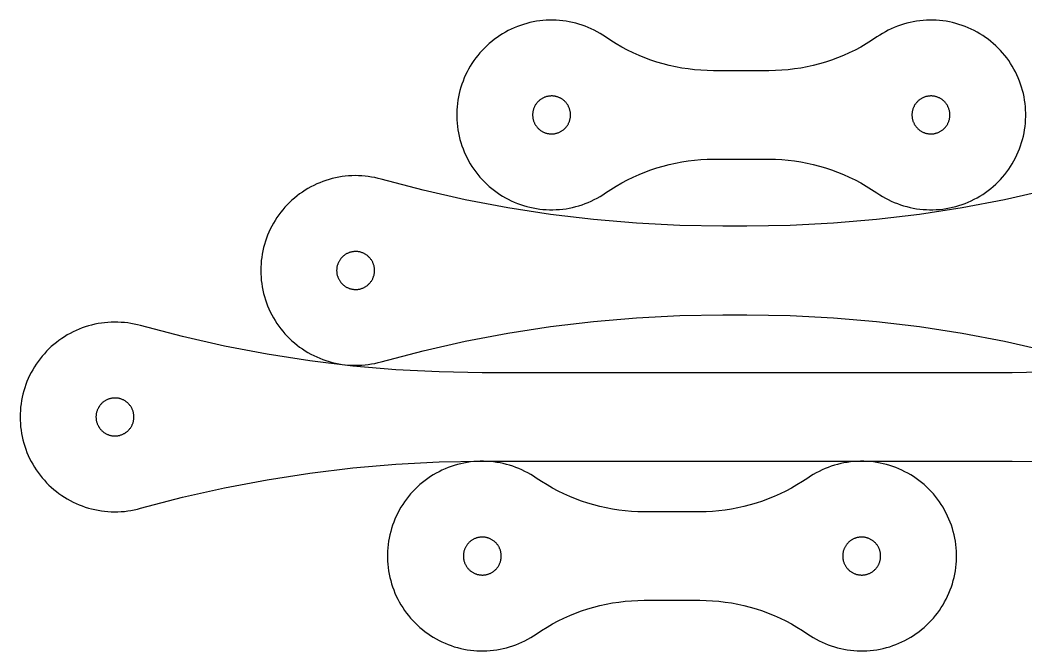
# Model space of a CAD drawing. Header units: millimetres. Extents: x -27 to 97, y -263 to -212.
# Drawn here: x -27.4 to 52.1, y -262 to -212.1 of the extents above; entities that cross this region are included whole.
import ezdxf

# ---------------------------------------------------------------- set-up
doc = ezdxf.new("R2010")
doc.units = ezdxf.units.MM
doc.header["$MEASUREMENT"] = 0
doc.layers.add('Default', color=178, linetype='Continuous', true_color=0x000000)

msp = doc.modelspace()

# ---------------------------------------------------------------- linework, layer by layer
at = {"layer": 'Default'}
for points in [[(18.869, -213.409), (18.652, -213.264), (18.43, -213.127), (18.203, -212.998), (17.972, -212.876), (17.736, -212.763), (17.497, -212.658), (17.255, -212.561), (17.009, -212.473), (16.76, -212.394), (16.509, -212.323), (16.255, -212.261), (15.999, -212.208), (15.742, -212.163), (15.483, -212.128), (15.224, -212.102), (14.963, -212.085), (14.702, -212.077), (14.441, -212.078), (14.18, -212.088), (13.919, -212.107), (13.66, -212.135), (13.401, -212.172), (13.144, -212.219), (12.889, -212.274), (12.636, -212.338), (12.385, -212.411), (12.137, -212.492), (11.892, -212.582), (11.65, -212.681), (11.412, -212.787), (11.177, -212.903), (10.947, -213.026), (10.721, -213.157), (10.5, -213.296), (10.284, -213.442), (10.073, -213.596), (9.868, -213.758), (9.668, -213.926), (9.474, -214.101), (9.287, -214.283), (9.106, -214.471), (8.931, -214.665), (8.764, -214.866), (8.603, -215.072), (8.45, -215.283), (8.305, -215.5), (8.166, -215.722), (8.036, -215.948), (7.914, -216.179), (7.8, -216.414), (7.694, -216.652), (7.596, -216.894), (7.507, -217.14), (7.426, -217.388), (7.355, -217.639), (7.292, -217.893), (7.237, -218.148), (7.192, -218.406), (7.156, -218.664), (7.129, -218.924), (7.111, -219.184), (7.101, -219.445), (7.101, -219.706), (7.111, -219.967), (7.129, -220.228), (7.156, -220.488), (7.192, -220.746), (7.237, -221.004), (7.292, -221.259), (7.355, -221.512), (7.426, -221.763), (7.507, -222.012), (7.596, -222.257), (7.694, -222.5), (7.8, -222.738), (7.914, -222.973), (8.036, -223.204), (8.166, -223.43), (8.305, -223.652), (8.45, -223.868), (8.603, -224.08), (8.764, -224.286), (8.931, -224.486), (9.106, -224.681), (9.287, -224.869), (9.474, -225.051), (9.668, -225.226), (9.868, -225.394), (10.073, -225.555), (10.284, -225.709), (10.5, -225.856), (10.721, -225.995), (10.947, -226.126), (11.177, -226.249), (11.412, -226.364), (11.65, -226.471), (11.892, -226.57), (12.137, -226.66), (12.385, -226.741), (12.636, -226.814), (12.889, -226.878), (13.144, -226.933), (13.401, -226.979), (13.66, -227.017), (13.919, -227.045), (14.18, -227.064), (14.441, -227.074), (14.702, -227.075), (14.963, -227.067), (15.224, -227.05), (15.483, -227.024), (15.742, -226.989), (15.999, -226.944), (16.255, -226.891), (16.509, -226.829), (16.76, -226.758), (17.009, -226.679), (17.255, -226.591), (17.497, -226.494), (17.736, -226.389), (17.972, -226.276), (18.203, -226.154), (18.43, -226.025), (18.652, -225.887), (18.869, -225.743)], [(40.332, -225.743), (40.549, -225.887), (40.771, -226.025), (40.998, -226.154), (41.229, -226.276), (41.464, -226.389), (41.703, -226.494), (41.946, -226.591), (42.192, -226.679), (42.441, -226.758), (42.692, -226.829), (42.946, -226.891), (43.201, -226.944), (43.459, -226.989), (43.717, -227.024), (43.977, -227.05), (44.238, -227.067), (44.499, -227.075), (44.76, -227.074), (45.021, -227.064), (45.281, -227.045), (45.541, -227.017), (45.799, -226.979), (46.056, -226.933), (46.312, -226.878), (46.565, -226.814), (46.816, -226.741), (47.064, -226.66), (47.309, -226.57), (47.551, -226.471), (47.789, -226.364), (48.023, -226.249), (48.254, -226.126), (48.479, -225.995), (48.701, -225.856), (48.917, -225.709), (49.128, -225.555), (49.333, -225.394), (49.533, -225.226), (49.726, -225.051), (49.914, -224.869), (50.095, -224.681), (50.269, -224.486), (50.437, -224.286), (50.597, -224.08), (50.75, -223.868), (50.896, -223.652), (51.034, -223.43), (51.165, -223.204), (51.287, -222.973), (51.401, -222.738), (51.507, -222.5), (51.605, -222.257), (51.694, -222.012), (51.774, -221.763), (51.846, -221.512), (51.909, -221.259), (51.963, -221.004), (52.008, -220.746), (52.045, -220.488), (52.072, -220.228), (52.09, -219.967), (52.099, -219.706), (52.099, -219.445), (52.09, -219.184), (52.072, -218.924), (52.045, -218.664), (52.008, -218.406), (51.963, -218.148), (51.909, -217.893), (51.846, -217.639), (51.774, -217.388), (51.694, -217.14), (51.605, -216.894), (51.507, -216.652), (51.401, -216.414), (51.287, -216.179), (51.165, -215.948), (51.034, -215.722), (50.896, -215.5), (50.75, -215.283), (50.597, -215.072), (50.437, -214.866), (50.269, -214.665), (50.095, -214.471), (49.914, -214.283), (49.726, -214.101), (49.533, -213.926), (49.333, -213.758), (49.128, -213.596), (48.917, -213.442), (48.701, -213.296), (48.479, -213.157), (48.254, -213.026), (48.023, -212.903), (47.789, -212.787), (47.551, -212.681), (47.309, -212.582), (47.064, -212.492), (46.816, -212.411), (46.565, -212.338), (46.312, -212.274), (46.056, -212.219), (45.799, -212.172), (45.541, -212.135), (45.281, -212.107), (45.021, -212.088), (44.76, -212.078), (44.499, -212.077), (44.238, -212.085), (43.977, -212.102), (43.717, -212.128), (43.459, -212.163), (43.201, -212.208), (42.946, -212.261), (42.692, -212.323), (42.441, -212.394), (42.192, -212.473), (41.946, -212.561), (41.703, -212.658), (41.464, -212.763), (41.229, -212.876), (40.998, -212.998), (40.771, -213.127), (40.549, -213.264), (40.332, -213.409)], [(27.407, -216.076), (26.902, -216.067), (26.398, -216.042), (25.895, -216), (25.394, -215.94), (24.896, -215.864), (24.4, -215.771), (23.907, -215.662), (23.419, -215.536), (22.934, -215.394), (22.455, -215.235), (21.982, -215.061), (21.515, -214.87), (21.054, -214.664), (20.601, -214.443), (20.155, -214.207), (19.718, -213.955), (19.289, -213.689), (18.869, -213.409)], [(40.332, -213.409), (39.912, -213.689), (39.483, -213.955), (39.046, -214.207), (38.6, -214.443), (38.147, -214.664), (37.686, -214.87), (37.219, -215.061), (36.745, -215.235), (36.266, -215.394), (35.782, -215.536), (35.294, -215.662), (34.801, -215.771), (34.305, -215.864), (33.806, -215.94), (33.305, -216), (32.802, -216.042), (32.299, -216.067), (31.794, -216.076)], [(31.794, -216.076), (27.407, -216.076)], [(18.869, -225.743), (19.289, -225.462), (19.718, -225.197), (20.155, -224.945), (20.601, -224.709), (21.054, -224.487), (21.515, -224.281), (21.982, -224.091), (22.455, -223.917), (22.934, -223.758), (23.419, -223.616), (23.907, -223.49), (24.4, -223.38), (24.896, -223.288), (25.394, -223.212), (25.895, -223.152), (26.398, -223.11), (26.902, -223.084), (27.407, -223.076)], [(27.407, -223.076), (31.794, -223.076)], [(31.794, -223.076), (32.299, -223.084), (32.802, -223.11), (33.305, -223.152), (33.806, -223.212), (34.305, -223.288), (34.801, -223.38), (35.294, -223.49), (35.782, -223.616), (36.266, -223.758), (36.745, -223.917), (37.219, -224.091), (37.686, -224.281), (38.147, -224.487), (38.6, -224.709), (39.046, -224.945), (39.483, -225.197), (39.912, -225.462), (40.332, -225.743)], [(1.13, -224.657), (0.877, -224.591), (0.623, -224.534), (0.366, -224.485), (0.108, -224.446), (-0.151, -224.416), (-0.411, -224.394), (-0.672, -224.382), (-0.933, -224.378), (-1.194, -224.384), (-1.454, -224.399), (-1.714, -224.423), (-1.973, -224.456), (-2.231, -224.498), (-2.487, -224.549), (-2.741, -224.608), (-2.993, -224.677), (-3.242, -224.754), (-3.488, -224.84), (-3.732, -224.935), (-3.972, -225.037), (-4.208, -225.149), (-4.44, -225.268), (-4.668, -225.395), (-4.891, -225.53), (-5.109, -225.673), (-5.323, -225.823), (-5.531, -225.981), (-5.733, -226.146), (-5.93, -226.317), (-6.12, -226.496), (-6.304, -226.681), (-6.482, -226.872), (-6.653, -227.07), (-6.816, -227.273), (-6.973, -227.481), (-7.122, -227.696), (-7.264, -227.915), (-7.398, -228.139), (-7.524, -228.367), (-7.643, -228.6), (-7.753, -228.836), (-7.854, -229.077), (-7.948, -229.321), (-8.032, -229.567), (-8.108, -229.817), (-8.176, -230.069), (-8.234, -230.324), (-8.284, -230.58), (-8.325, -230.838), (-8.356, -231.097), (-8.379, -231.357), (-8.393, -231.617), (-8.397, -231.878), (-8.393, -232.139), (-8.379, -232.4), (-8.356, -232.66), (-8.325, -232.919), (-8.284, -233.177), (-8.234, -233.433), (-8.176, -233.687), (-8.108, -233.939), (-8.032, -234.189), (-7.948, -234.436), (-7.854, -234.68), (-7.753, -234.92), (-7.643, -235.157), (-7.524, -235.39), (-7.398, -235.618), (-7.264, -235.842), (-7.122, -236.061), (-6.973, -236.275), (-6.816, -236.484), (-6.653, -236.687), (-6.482, -236.884), (-6.304, -237.076), (-6.12, -237.261), (-5.93, -237.439), (-5.733, -237.611), (-5.531, -237.776), (-5.323, -237.933), (-5.109, -238.084), (-4.891, -238.226), (-4.668, -238.362), (-4.44, -238.489), (-4.208, -238.608), (-3.972, -238.719), (-3.732, -238.822), (-3.488, -238.916), (-3.242, -239.002), (-2.993, -239.08), (-2.741, -239.148), (-2.487, -239.208), (-2.231, -239.259), (-1.973, -239.301), (-1.714, -239.334), (-1.454, -239.358), (-1.194, -239.372), (-0.933, -239.378), (-0.672, -239.375), (-0.411, -239.363), (-0.151, -239.341), (0.108, -239.311), (0.366, -239.271), (0.623, -239.223), (0.877, -239.165), (1.13, -239.099)], [(28.155, -228.378), (24.735, -228.32), (21.319, -228.144), (17.911, -227.852), (14.515, -227.444), (11.135, -226.919), (7.775, -226.28), (4.438, -225.525), (1.13, -224.657)], [(57.076, -224.657), (53.768, -225.525), (50.431, -226.28), (47.071, -226.919), (43.691, -227.444), (40.295, -227.852), (36.887, -228.144), (33.471, -228.32), (30.051, -228.378)], [(30.051, -228.378), (28.155, -228.378)], [(1.13, -239.099), (4.438, -238.231), (7.775, -237.477), (11.135, -236.837), (14.515, -236.313), (17.911, -235.904), (21.319, -235.612), (24.735, -235.437), (28.155, -235.378)], [(28.155, -235.378), (30.051, -235.378)], [(30.051, -235.378), (33.471, -235.437), (36.887, -235.612), (40.295, -235.904), (43.691, -236.313), (47.071, -236.837), (50.431, -237.477), (53.768, -238.231), (57.076, -239.099)], [(-17.903, -236.241), (-18.155, -236.175), (-18.41, -236.118), (-18.666, -236.069), (-18.924, -236.03), (-19.184, -235.999), (-19.444, -235.978), (-19.704, -235.966), (-19.965, -235.962), (-20.226, -235.968), (-20.487, -235.983), (-20.747, -236.007), (-21.006, -236.04), (-21.263, -236.082), (-21.519, -236.133), (-21.773, -236.192), (-22.025, -236.261), (-22.275, -236.338), (-22.521, -236.424), (-22.764, -236.518), (-23.004, -236.621), (-23.24, -236.732), (-23.472, -236.852), (-23.7, -236.979), (-23.924, -237.114), (-24.142, -237.257), (-24.355, -237.407), (-24.563, -237.565), (-24.766, -237.73), (-24.962, -237.901), (-25.153, -238.08), (-25.337, -238.265), (-25.514, -238.456), (-25.685, -238.653), (-25.849, -238.857), (-26.006, -239.065), (-26.155, -239.279), (-26.297, -239.499), (-26.431, -239.722), (-26.557, -239.951), (-26.675, -240.184), (-26.785, -240.42), (-26.887, -240.661), (-26.98, -240.904), (-27.065, -241.151), (-27.141, -241.401), (-27.208, -241.653), (-27.267, -241.907), (-27.317, -242.164), (-27.357, -242.422), (-27.389, -242.681), (-27.412, -242.941), (-27.425, -243.201), (-27.43, -243.462), (-27.425, -243.723), (-27.412, -243.984), (-27.389, -244.244), (-27.357, -244.503), (-27.317, -244.761), (-27.267, -245.017), (-27.208, -245.271), (-27.141, -245.523), (-27.065, -245.773), (-26.98, -246.02), (-26.887, -246.264), (-26.785, -246.504), (-26.675, -246.741), (-26.557, -246.973), (-26.431, -247.202), (-26.297, -247.426), (-26.155, -247.645), (-26.006, -247.859), (-25.849, -248.068), (-25.685, -248.271), (-25.514, -248.468), (-25.337, -248.66), (-25.153, -248.845), (-24.962, -249.023), (-24.766, -249.195), (-24.563, -249.36), (-24.355, -249.517), (-24.142, -249.668), (-23.924, -249.81), (-23.7, -249.945), (-23.472, -250.073), (-23.24, -250.192), (-23.004, -250.303), (-22.764, -250.406), (-22.521, -250.5), (-22.275, -250.586), (-22.025, -250.663), (-21.773, -250.732), (-21.519, -250.792), (-21.263, -250.843), (-21.006, -250.885), (-20.747, -250.918), (-20.487, -250.941), (-20.226, -250.956), (-19.965, -250.962), (-19.704, -250.959), (-19.444, -250.946), (-19.184, -250.925), (-18.924, -250.894), (-18.666, -250.855), (-18.41, -250.807), (-18.155, -250.749), (-17.903, -250.683)], [(9.122, -239.962), (5.702, -239.904), (2.286, -239.728), (-1.122, -239.436), (-4.518, -239.028), (-7.898, -238.503), (-11.258, -237.863), (-14.594, -237.109), (-17.903, -236.241)], [(78.043, -236.241), (74.735, -237.109), (71.399, -237.863), (68.038, -238.503), (64.658, -239.028), (61.262, -239.436), (57.854, -239.728), (54.439, -239.904), (51.019, -239.962)], [(51.019, -239.962), (9.122, -239.962)], [(-17.903, -250.683), (-14.594, -249.815), (-11.258, -249.061), (-7.898, -248.421), (-4.518, -247.897), (-1.122, -247.488), (2.286, -247.196), (5.702, -247.021), (9.122, -246.962)], [(13.391, -248.295), (13.173, -248.151), (12.951, -248.013), (12.724, -247.884), (12.493, -247.763), (12.258, -247.649), (12.019, -247.544), (11.776, -247.448), (11.53, -247.359), (11.282, -247.28), (11.03, -247.209), (10.777, -247.147), (10.521, -247.094), (10.264, -247.05), (10.005, -247.014), (9.745, -246.988), (9.484, -246.971), (9.223, -246.963), (8.962, -246.964), (8.701, -246.974), (8.441, -246.993), (8.181, -247.021), (7.923, -247.059), (7.666, -247.105), (7.411, -247.16), (7.157, -247.224), (6.907, -247.297), (6.659, -247.378), (6.413, -247.468), (6.172, -247.567), (5.933, -247.674), (5.699, -247.789), (5.469, -247.912), (5.243, -248.043), (5.022, -248.182), (4.806, -248.329), (4.595, -248.483), (4.389, -248.644), (4.19, -248.812), (3.996, -248.987), (3.808, -249.169), (3.627, -249.357), (3.453, -249.552), (3.285, -249.752), (3.125, -249.958), (2.972, -250.17), (2.826, -250.386), (2.688, -250.608), (2.558, -250.834), (2.435, -251.065), (2.321, -251.3), (2.215, -251.539), (2.118, -251.781), (2.029, -252.026), (1.948, -252.275), (1.876, -252.526), (1.813, -252.779), (1.759, -253.035), (1.714, -253.292), (1.678, -253.55), (1.65, -253.81), (1.632, -254.071), (1.623, -254.332), (1.623, -254.593), (1.632, -254.854), (1.65, -255.114), (1.678, -255.374), (1.714, -255.633), (1.759, -255.89), (1.813, -256.145), (1.876, -256.399), (1.948, -256.65), (2.029, -256.898), (2.118, -257.144), (2.215, -257.386), (2.321, -257.624), (2.435, -257.859), (2.558, -258.09), (2.688, -258.316), (2.826, -258.538), (2.972, -258.755), (3.125, -258.966), (3.285, -259.172), (3.453, -259.373), (3.627, -259.567), (3.808, -259.755), (3.996, -259.937), (4.19, -260.112), (4.389, -260.28), (4.595, -260.442), (4.806, -260.596), (5.022, -260.742), (5.243, -260.881), (5.469, -261.012), (5.699, -261.135), (5.933, -261.251), (6.172, -261.357), (6.413, -261.456), (6.659, -261.546), (6.907, -261.628), (7.157, -261.7), (7.411, -261.764), (7.666, -261.819), (7.923, -261.866), (8.181, -261.903), (8.441, -261.931), (8.701, -261.95), (8.962, -261.96), (9.223, -261.961), (9.484, -261.953), (9.745, -261.936), (10.005, -261.91), (10.264, -261.875), (10.521, -261.831), (10.777, -261.777), (11.03, -261.715), (11.282, -261.644), (11.53, -261.565), (11.776, -261.477), (12.019, -261.38), (12.258, -261.275), (12.493, -261.162), (12.724, -261.04), (12.951, -260.911), (13.173, -260.774), (13.391, -260.629)], [(9.122, -246.962), (51.019, -246.962)], [(34.853, -260.629), (35.07, -260.774), (35.293, -260.911), (35.519, -261.04), (35.751, -261.162), (35.986, -261.275), (36.225, -261.38), (36.468, -261.477), (36.713, -261.565), (36.962, -261.644), (37.213, -261.715), (37.467, -261.777), (37.723, -261.831), (37.98, -261.875), (38.239, -261.91), (38.499, -261.936), (38.759, -261.953), (39.02, -261.961), (39.281, -261.96), (39.542, -261.95), (39.803, -261.931), (40.062, -261.903), (40.321, -261.866), (40.578, -261.819), (40.833, -261.764), (41.086, -261.7), (41.337, -261.628), (41.585, -261.546), (41.83, -261.456), (42.072, -261.357), (42.311, -261.251), (42.545, -261.135), (42.775, -261.012), (43.001, -260.881), (43.222, -260.742), (43.438, -260.596), (43.649, -260.442), (43.855, -260.28), (44.054, -260.112), (44.248, -259.937), (44.435, -259.755), (44.617, -259.567), (44.791, -259.373), (44.958, -259.172), (45.119, -258.966), (45.272, -258.755), (45.418, -258.538), (45.556, -258.316), (45.686, -258.09), (45.808, -257.859), (45.923, -257.624), (46.029, -257.386), (46.126, -257.144), (46.215, -256.898), (46.296, -256.65), (46.368, -256.399), (46.431, -256.145), (46.485, -255.89), (46.53, -255.633), (46.566, -255.374), (46.594, -255.114), (46.612, -254.854), (46.621, -254.593), (46.621, -254.332), (46.612, -254.071), (46.594, -253.81), (46.566, -253.55), (46.53, -253.292), (46.485, -253.035), (46.431, -252.779), (46.368, -252.526), (46.296, -252.275), (46.215, -252.026), (46.126, -251.781), (46.029, -251.539), (45.923, -251.3), (45.808, -251.065), (45.686, -250.834), (45.556, -250.608), (45.418, -250.386), (45.272, -250.17), (45.119, -249.958), (44.958, -249.752), (44.791, -249.552), (44.617, -249.357), (44.435, -249.169), (44.248, -248.987), (44.054, -248.812), (43.855, -248.644), (43.649, -248.483), (43.438, -248.329), (43.222, -248.182), (43.001, -248.043), (42.775, -247.912), (42.545, -247.789), (42.311, -247.674), (42.072, -247.567), (41.83, -247.468), (41.585, -247.378), (41.337, -247.297), (41.086, -247.224), (40.833, -247.16), (40.578, -247.105), (40.321, -247.059), (40.062, -247.021), (39.803, -246.993), (39.542, -246.974), (39.281, -246.964), (39.02, -246.963), (38.759, -246.971), (38.499, -246.988), (38.239, -247.014), (37.98, -247.05), (37.723, -247.094), (37.467, -247.147), (37.213, -247.209), (36.962, -247.28), (36.713, -247.359), (36.468, -247.448), (36.225, -247.544), (35.986, -247.649), (35.751, -247.763), (35.519, -247.884), (35.293, -248.013), (35.07, -248.151), (34.853, -248.295)], [(51.019, -246.962), (54.439, -247.021), (57.854, -247.196), (61.262, -247.488), (64.658, -247.897), (68.038, -248.421), (71.399, -249.061), (74.735, -249.815), (78.043, -250.683)], [(21.928, -250.962), (21.424, -250.954), (20.92, -250.928), (20.417, -250.886), (19.916, -250.827), (19.417, -250.75), (18.921, -250.658), (18.429, -250.548), (17.94, -250.422), (17.456, -250.28), (16.977, -250.121), (16.504, -249.947), (16.036, -249.757), (15.576, -249.551), (15.122, -249.329), (14.677, -249.093), (14.239, -248.842), (13.81, -248.576), (13.391, -248.295)], [(34.853, -248.295), (34.434, -248.576), (34.005, -248.842), (33.567, -249.093), (33.122, -249.329), (32.668, -249.551), (32.207, -249.757), (31.74, -249.947), (31.267, -250.121), (30.788, -250.28), (30.304, -250.422), (29.815, -250.548), (29.323, -250.658), (28.827, -250.75), (28.328, -250.827), (27.827, -250.886), (27.324, -250.928), (26.82, -250.954), (26.316, -250.962)], [(26.316, -250.962), (21.928, -250.962)], [(13.391, -260.629), (13.81, -260.349), (14.239, -260.083), (14.677, -259.831), (15.122, -259.595), (15.576, -259.374), (16.036, -259.168), (16.504, -258.977), (16.977, -258.803), (17.456, -258.644), (17.94, -258.502), (18.429, -258.376), (18.921, -258.267), (19.417, -258.174), (19.916, -258.098), (20.417, -258.038), (20.92, -257.996), (21.424, -257.971), (21.928, -257.962)], [(21.928, -257.962), (26.316, -257.962)], [(26.316, -257.962), (26.82, -257.971), (27.324, -257.996), (27.827, -258.038), (28.328, -258.098), (28.827, -258.174), (29.323, -258.267), (29.815, -258.376), (30.304, -258.502), (30.788, -258.644), (31.267, -258.803), (31.74, -258.977), (32.207, -259.168), (32.668, -259.374), (33.122, -259.595), (33.567, -259.831), (34.005, -260.083), (34.434, -260.349), (34.853, -260.629)]]:
    msp.add_lwpolyline(points, dxfattribs=at)
for points in [[(16.1, -219.576), (16.099, -219.524), (16.097, -219.472), (16.092, -219.42), (16.086, -219.368), (16.078, -219.317), (16.068, -219.266), (16.056, -219.215), (16.043, -219.165), (16.028, -219.115), (16.011, -219.066), (15.992, -219.017), (15.972, -218.969), (15.95, -218.922), (15.927, -218.875), (15.902, -218.83), (15.875, -218.785), (15.847, -218.741), (15.817, -218.698), (15.786, -218.657), (15.753, -218.616), (15.719, -218.577), (15.684, -218.539), (15.647, -218.502), (15.609, -218.466), (15.57, -218.432), (15.53, -218.399), (15.488, -218.367), (15.446, -218.337), (15.402, -218.308), (15.358, -218.281), (15.312, -218.256), (15.266, -218.232), (15.219, -218.21), (15.171, -218.189), (15.123, -218.17), (15.074, -218.153), (15.024, -218.137), (14.974, -218.123), (14.923, -218.111), (14.872, -218.101), (14.821, -218.092), (14.769, -218.085), (14.717, -218.08), (14.665, -218.077), (14.613, -218.076), (14.561, -218.076), (14.509, -218.079), (14.457, -218.083), (14.406, -218.089), (14.354, -218.096), (14.303, -218.106), (14.252, -218.117), (14.202, -218.13), (14.152, -218.145), (14.102, -218.161), (14.053, -218.179), (14.005, -218.199), (13.958, -218.22), (13.911, -218.244), (13.865, -218.268), (13.82, -218.295), (13.776, -218.322), (13.733, -218.352), (13.692, -218.383), (13.651, -218.415), (13.611, -218.449), (13.572, -218.484), (13.535, -218.52), (13.499, -218.557), (13.464, -218.596), (13.431, -218.636), (13.399, -218.677), (13.369, -218.72), (13.34, -218.763), (13.312, -218.807), (13.286, -218.852), (13.262, -218.898), (13.239, -218.945), (13.218, -218.993), (13.199, -219.041), (13.181, -219.09), (13.165, -219.14), (13.151, -219.19), (13.138, -219.24), (13.128, -219.291), (13.119, -219.343), (13.111, -219.394), (13.106, -219.446), (13.102, -219.498), (13.101, -219.55), (13.101, -219.602), (13.102, -219.654), (13.106, -219.706), (13.111, -219.758), (13.119, -219.809), (13.128, -219.861), (13.138, -219.912), (13.151, -219.962), (13.165, -220.012), (13.181, -220.062), (13.199, -220.111), (13.218, -220.159), (13.239, -220.207), (13.262, -220.253), (13.286, -220.299), (13.312, -220.345), (13.34, -220.389), (13.369, -220.432), (13.399, -220.474), (13.431, -220.516), (13.464, -220.556), (13.499, -220.594), (13.535, -220.632), (13.572, -220.668), (13.611, -220.703), (13.651, -220.737), (13.692, -220.769), (13.733, -220.8), (13.776, -220.829), (13.82, -220.857), (13.865, -220.884), (13.911, -220.908), (13.958, -220.931), (14.005, -220.953), (14.053, -220.973), (14.102, -220.991), (14.152, -221.007), (14.202, -221.022), (14.252, -221.035), (14.303, -221.046), (14.354, -221.056), (14.406, -221.063), (14.457, -221.069), (14.509, -221.073), (14.561, -221.075), (14.613, -221.076), (14.665, -221.075), (14.717, -221.071), (14.769, -221.066), (14.821, -221.06), (14.872, -221.051), (14.923, -221.041), (14.974, -221.029), (15.024, -221.015), (15.074, -220.999), (15.123, -220.982), (15.171, -220.963), (15.219, -220.942), (15.266, -220.92), (15.312, -220.896), (15.358, -220.871), (15.402, -220.844), (15.446, -220.815), (15.488, -220.785), (15.53, -220.753), (15.57, -220.72), (15.609, -220.686), (15.647, -220.65), (15.684, -220.613), (15.719, -220.575), (15.753, -220.536), (15.786, -220.495), (15.817, -220.453), (15.847, -220.411), (15.875, -220.367), (15.902, -220.322), (15.927, -220.277), (15.95, -220.23), (15.972, -220.183), (15.992, -220.135), (16.011, -220.086), (16.028, -220.037), (16.043, -219.987), (16.056, -219.937), (16.068, -219.886), (16.078, -219.835), (16.086, -219.784), (16.092, -219.732), (16.097, -219.68), (16.099, -219.628)], [(46.1, -219.576), (46.099, -219.524), (46.097, -219.472), (46.092, -219.42), (46.086, -219.368), (46.078, -219.317), (46.068, -219.266), (46.056, -219.215), (46.043, -219.165), (46.028, -219.115), (46.011, -219.066), (45.992, -219.017), (45.972, -218.969), (45.95, -218.922), (45.927, -218.875), (45.902, -218.83), (45.875, -218.785), (45.847, -218.741), (45.817, -218.698), (45.786, -218.657), (45.753, -218.616), (45.719, -218.577), (45.684, -218.539), (45.647, -218.502), (45.609, -218.466), (45.57, -218.432), (45.53, -218.399), (45.488, -218.367), (45.446, -218.337), (45.402, -218.308), (45.358, -218.281), (45.312, -218.256), (45.266, -218.232), (45.219, -218.21), (45.171, -218.189), (45.123, -218.17), (45.074, -218.153), (45.024, -218.137), (44.974, -218.123), (44.923, -218.111), (44.872, -218.101), (44.821, -218.092), (44.769, -218.085), (44.717, -218.08), (44.665, -218.077), (44.613, -218.076), (44.561, -218.076), (44.509, -218.079), (44.457, -218.083), (44.406, -218.089), (44.354, -218.096), (44.303, -218.106), (44.252, -218.117), (44.202, -218.13), (44.152, -218.145), (44.102, -218.161), (44.053, -218.179), (44.005, -218.199), (43.958, -218.22), (43.911, -218.244), (43.865, -218.268), (43.82, -218.295), (43.776, -218.322), (43.733, -218.352), (43.692, -218.383), (43.651, -218.415), (43.611, -218.449), (43.572, -218.484), (43.535, -218.52), (43.499, -218.557), (43.464, -218.596), (43.431, -218.636), (43.399, -218.677), (43.369, -218.72), (43.34, -218.763), (43.312, -218.807), (43.286, -218.852), (43.262, -218.898), (43.239, -218.945), (43.218, -218.993), (43.199, -219.041), (43.181, -219.09), (43.165, -219.14), (43.151, -219.19), (43.138, -219.24), (43.128, -219.291), (43.119, -219.343), (43.111, -219.394), (43.106, -219.446), (43.102, -219.498), (43.101, -219.55), (43.101, -219.602), (43.102, -219.654), (43.106, -219.706), (43.111, -219.758), (43.119, -219.809), (43.128, -219.861), (43.138, -219.912), (43.151, -219.962), (43.165, -220.012), (43.181, -220.062), (43.199, -220.111), (43.218, -220.159), (43.239, -220.207), (43.262, -220.253), (43.286, -220.299), (43.312, -220.345), (43.34, -220.389), (43.369, -220.432), (43.399, -220.474), (43.431, -220.516), (43.464, -220.556), (43.499, -220.594), (43.535, -220.632), (43.572, -220.668), (43.611, -220.703), (43.651, -220.737), (43.692, -220.769), (43.733, -220.8), (43.776, -220.829), (43.82, -220.857), (43.865, -220.884), (43.911, -220.908), (43.958, -220.931), (44.005, -220.953), (44.053, -220.973), (44.102, -220.991), (44.152, -221.007), (44.202, -221.022), (44.252, -221.035), (44.303, -221.046), (44.354, -221.056), (44.406, -221.063), (44.457, -221.069), (44.509, -221.073), (44.561, -221.075), (44.613, -221.076), (44.665, -221.075), (44.717, -221.071), (44.769, -221.066), (44.821, -221.06), (44.872, -221.051), (44.923, -221.041), (44.974, -221.029), (45.024, -221.015), (45.074, -220.999), (45.123, -220.982), (45.171, -220.963), (45.219, -220.942), (45.266, -220.92), (45.312, -220.896), (45.358, -220.871), (45.402, -220.844), (45.446, -220.815), (45.488, -220.785), (45.53, -220.753), (45.57, -220.72), (45.609, -220.686), (45.647, -220.65), (45.684, -220.613), (45.719, -220.575), (45.753, -220.536), (45.786, -220.495), (45.817, -220.453), (45.847, -220.411), (45.875, -220.367), (45.902, -220.322), (45.927, -220.277), (45.95, -220.23), (45.972, -220.183), (45.992, -220.135), (46.011, -220.086), (46.028, -220.037), (46.043, -219.987), (46.056, -219.937), (46.068, -219.886), (46.078, -219.835), (46.086, -219.784), (46.092, -219.732), (46.097, -219.68), (46.099, -219.628)], [(0.603, -231.878), (0.602, -231.826), (0.599, -231.774), (0.595, -231.722), (0.588, -231.671), (0.58, -231.619), (0.57, -231.568), (0.559, -231.517), (0.545, -231.467), (0.53, -231.417), (0.513, -231.368), (0.495, -231.319), (0.475, -231.271), (0.453, -231.224), (0.429, -231.178), (0.404, -231.132), (0.377, -231.087), (0.349, -231.044), (0.319, -231.001), (0.288, -230.959), (0.256, -230.919), (0.222, -230.879), (0.186, -230.841), (0.15, -230.804), (0.112, -230.768), (0.073, -230.734), (0.032, -230.701), (-0.009, -230.669), (-0.052, -230.639), (-0.095, -230.611), (-0.14, -230.584), (-0.185, -230.558), (-0.231, -230.534), (-0.278, -230.512), (-0.326, -230.491), (-0.375, -230.472), (-0.424, -230.455), (-0.473, -230.439), (-0.524, -230.426), (-0.574, -230.413), (-0.625, -230.403), (-0.677, -230.395), (-0.728, -230.388), (-0.78, -230.383), (-0.832, -230.38), (-0.884, -230.378), (-0.936, -230.379), (-0.988, -230.381), (-1.04, -230.385), (-1.092, -230.391), (-1.143, -230.399), (-1.195, -230.408), (-1.245, -230.419), (-1.296, -230.432), (-1.346, -230.447), (-1.395, -230.463), (-1.444, -230.482), (-1.492, -230.501), (-1.54, -230.523), (-1.586, -230.546), (-1.632, -230.571), (-1.677, -230.597), (-1.721, -230.625), (-1.764, -230.654), (-1.806, -230.685), (-1.847, -230.717), (-1.887, -230.751), (-1.925, -230.786), (-1.962, -230.822), (-1.998, -230.86), (-2.033, -230.899), (-2.066, -230.939), (-2.098, -230.98), (-2.129, -231.022), (-2.158, -231.065), (-2.185, -231.11), (-2.211, -231.155), (-2.235, -231.201), (-2.258, -231.248), (-2.279, -231.295), (-2.299, -231.344), (-2.316, -231.393), (-2.332, -231.442), (-2.347, -231.492), (-2.359, -231.543), (-2.37, -231.594), (-2.379, -231.645), (-2.386, -231.696), (-2.391, -231.748), (-2.395, -231.8), (-2.397, -231.852), (-2.397, -231.904), (-2.395, -231.956), (-2.391, -232.008), (-2.386, -232.06), (-2.379, -232.112), (-2.37, -232.163), (-2.359, -232.214), (-2.347, -232.264), (-2.332, -232.315), (-2.316, -232.364), (-2.299, -232.413), (-2.279, -232.461), (-2.258, -232.509), (-2.235, -232.556), (-2.211, -232.602), (-2.185, -232.647), (-2.158, -232.691), (-2.129, -232.735), (-2.098, -232.777), (-2.066, -232.818), (-2.033, -232.858), (-1.998, -232.897), (-1.962, -232.934), (-1.925, -232.971), (-1.887, -233.006), (-1.847, -233.039), (-1.806, -233.072), (-1.764, -233.102), (-1.721, -233.132), (-1.677, -233.16), (-1.632, -233.186), (-1.586, -233.211), (-1.54, -233.234), (-1.492, -233.255), (-1.444, -233.275), (-1.395, -233.293), (-1.346, -233.31), (-1.296, -233.324), (-1.245, -233.337), (-1.195, -233.349), (-1.143, -233.358), (-1.092, -233.366), (-1.04, -233.371), (-0.988, -233.376), (-0.936, -233.378), (-0.884, -233.378), (-0.832, -233.377), (-0.78, -233.374), (-0.728, -233.369), (-0.677, -233.362), (-0.625, -233.353), (-0.574, -233.343), (-0.524, -233.331), (-0.473, -233.317), (-0.424, -233.302), (-0.375, -233.284), (-0.326, -233.265), (-0.278, -233.245), (-0.231, -233.222), (-0.185, -233.198), (-0.14, -233.173), (-0.095, -233.146), (-0.052, -233.117), (-0.009, -233.087), (0.032, -233.056), (0.073, -233.023), (0.112, -232.988), (0.15, -232.953), (0.186, -232.916), (0.222, -232.877), (0.256, -232.838), (0.288, -232.797), (0.319, -232.756), (0.349, -232.713), (0.377, -232.669), (0.404, -232.625), (0.429, -232.579), (0.453, -232.532), (0.475, -232.485), (0.495, -232.437), (0.513, -232.389), (0.53, -232.339), (0.545, -232.29), (0.559, -232.239), (0.57, -232.188), (0.58, -232.137), (0.588, -232.086), (0.595, -232.034), (0.599, -231.982), (0.602, -231.93)], [(-18.43, -243.462), (-18.431, -243.41), (-18.433, -243.358), (-18.438, -243.306), (-18.444, -243.255), (-18.452, -243.203), (-18.462, -243.152), (-18.474, -243.101), (-18.487, -243.051), (-18.502, -243.001), (-18.519, -242.952), (-18.538, -242.903), (-18.558, -242.855), (-18.58, -242.808), (-18.603, -242.762), (-18.629, -242.716), (-18.655, -242.671), (-18.683, -242.627), (-18.713, -242.585), (-18.744, -242.543), (-18.777, -242.502), (-18.811, -242.463), (-18.846, -242.425), (-18.883, -242.388), (-18.921, -242.352), (-18.96, -242.318), (-19, -242.285), (-19.042, -242.253), (-19.084, -242.223), (-19.128, -242.195), (-19.172, -242.167), (-19.218, -242.142), (-19.264, -242.118), (-19.311, -242.096), (-19.359, -242.075), (-19.407, -242.056), (-19.456, -242.039), (-19.506, -242.023), (-19.556, -242.009), (-19.607, -241.997), (-19.658, -241.987), (-19.709, -241.978), (-19.761, -241.972), (-19.813, -241.967), (-19.865, -241.964), (-19.917, -241.962), (-19.969, -241.963), (-20.021, -241.965), (-20.073, -241.969), (-20.124, -241.975), (-20.176, -241.983), (-20.227, -241.992), (-20.278, -242.003), (-20.328, -242.016), (-20.378, -242.031), (-20.428, -242.047), (-20.477, -242.065), (-20.525, -242.085), (-20.572, -242.107), (-20.619, -242.13), (-20.665, -242.155), (-20.71, -242.181), (-20.754, -242.209), (-20.797, -242.238), (-20.839, -242.269), (-20.879, -242.301), (-20.919, -242.335), (-20.958, -242.37), (-20.995, -242.406), (-21.031, -242.444), (-21.066, -242.483), (-21.099, -242.523), (-21.131, -242.564), (-21.161, -242.606), (-21.19, -242.649), (-21.218, -242.693), (-21.244, -242.739), (-21.268, -242.785), (-21.291, -242.832), (-21.312, -242.879), (-21.331, -242.927), (-21.349, -242.976), (-21.365, -243.026), (-21.379, -243.076), (-21.392, -243.127), (-21.403, -243.178), (-21.411, -243.229), (-21.419, -243.28), (-21.424, -243.332), (-21.428, -243.384), (-21.43, -243.436), (-21.43, -243.488), (-21.428, -243.54), (-21.424, -243.592), (-21.419, -243.644), (-21.411, -243.696), (-21.403, -243.747), (-21.392, -243.798), (-21.379, -243.848), (-21.365, -243.898), (-21.349, -243.948), (-21.331, -243.997), (-21.312, -244.045), (-21.291, -244.093), (-21.268, -244.14), (-21.244, -244.186), (-21.218, -244.231), (-21.19, -244.275), (-21.161, -244.318), (-21.131, -244.361), (-21.099, -244.402), (-21.066, -244.442), (-21.031, -244.481), (-20.995, -244.518), (-20.958, -244.555), (-20.919, -244.59), (-20.879, -244.623), (-20.839, -244.655), (-20.797, -244.686), (-20.754, -244.716), (-20.71, -244.743), (-20.665, -244.77), (-20.619, -244.795), (-20.572, -244.818), (-20.525, -244.839), (-20.477, -244.859), (-20.428, -244.877), (-20.378, -244.893), (-20.328, -244.908), (-20.278, -244.921), (-20.227, -244.932), (-20.176, -244.942), (-20.124, -244.949), (-20.073, -244.955), (-20.021, -244.959), (-19.969, -244.962), (-19.917, -244.962), (-19.865, -244.961), (-19.813, -244.958), (-19.761, -244.953), (-19.709, -244.946), (-19.658, -244.937), (-19.607, -244.927), (-19.556, -244.915), (-19.506, -244.901), (-19.456, -244.885), (-19.407, -244.868), (-19.359, -244.849), (-19.311, -244.829), (-19.264, -244.806), (-19.218, -244.782), (-19.172, -244.757), (-19.128, -244.73), (-19.084, -244.701), (-19.042, -244.671), (-19, -244.64), (-18.96, -244.607), (-18.921, -244.572), (-18.883, -244.537), (-18.846, -244.5), (-18.811, -244.461), (-18.777, -244.422), (-18.744, -244.381), (-18.713, -244.34), (-18.683, -244.297), (-18.655, -244.253), (-18.629, -244.208), (-18.603, -244.163), (-18.58, -244.116), (-18.558, -244.069), (-18.538, -244.021), (-18.519, -243.972), (-18.502, -243.923), (-18.487, -243.873), (-18.474, -243.823), (-18.462, -243.772), (-18.452, -243.721), (-18.444, -243.67), (-18.438, -243.618), (-18.433, -243.566), (-18.431, -243.514)], [(10.622, -254.462), (10.621, -254.41), (10.618, -254.358), (10.614, -254.306), (10.607, -254.255), (10.599, -254.203), (10.589, -254.152), (10.578, -254.101), (10.564, -254.051), (10.549, -254.001), (10.532, -253.952), (10.514, -253.903), (10.494, -253.855), (10.472, -253.808), (10.448, -253.762), (10.423, -253.716), (10.396, -253.671), (10.368, -253.627), (10.338, -253.585), (10.307, -253.543), (10.275, -253.502), (10.241, -253.463), (10.205, -253.425), (10.169, -253.388), (10.131, -253.352), (10.092, -253.318), (10.051, -253.285), (10.01, -253.253), (9.967, -253.223), (9.924, -253.195), (9.879, -253.167), (9.834, -253.142), (9.788, -253.118), (9.741, -253.096), (9.693, -253.075), (9.644, -253.056), (9.595, -253.039), (9.546, -253.023), (9.495, -253.009), (9.445, -252.997), (9.394, -252.987), (9.342, -252.978), (9.291, -252.972), (9.239, -252.967), (9.187, -252.964), (9.135, -252.962), (9.083, -252.963), (9.031, -252.965), (8.979, -252.969), (8.927, -252.975), (8.876, -252.983), (8.824, -252.992), (8.774, -253.003), (8.723, -253.016), (8.673, -253.031), (8.624, -253.047), (8.575, -253.065), (8.527, -253.085), (8.479, -253.107), (8.433, -253.13), (8.387, -253.155), (8.342, -253.181), (8.298, -253.209), (8.255, -253.238), (8.213, -253.269), (8.172, -253.301), (8.132, -253.335), (8.094, -253.37), (8.057, -253.406), (8.021, -253.444), (7.986, -253.483), (7.953, -253.523), (7.921, -253.564), (7.89, -253.606), (7.861, -253.649), (7.834, -253.693), (7.808, -253.739), (7.784, -253.785), (7.761, -253.832), (7.74, -253.879), (7.72, -253.927), (7.703, -253.976), (7.687, -254.026), (7.672, -254.076), (7.66, -254.127), (7.649, -254.178), (7.64, -254.229), (7.633, -254.28), (7.628, -254.332), (7.624, -254.384), (7.622, -254.436), (7.622, -254.488), (7.624, -254.54), (7.628, -254.592), (7.633, -254.644), (7.64, -254.696), (7.649, -254.747), (7.66, -254.798), (7.672, -254.848), (7.687, -254.898), (7.703, -254.948), (7.72, -254.997), (7.74, -255.045), (7.761, -255.093), (7.784, -255.14), (7.808, -255.186), (7.834, -255.231), (7.861, -255.275), (7.89, -255.318), (7.921, -255.361), (7.953, -255.402), (7.986, -255.442), (8.021, -255.481), (8.057, -255.518), (8.094, -255.555), (8.132, -255.59), (8.172, -255.623), (8.213, -255.655), (8.255, -255.686), (8.298, -255.716), (8.342, -255.743), (8.387, -255.77), (8.433, -255.795), (8.479, -255.818), (8.527, -255.839), (8.575, -255.859), (8.624, -255.877), (8.673, -255.893), (8.723, -255.908), (8.774, -255.921), (8.824, -255.932), (8.876, -255.942), (8.927, -255.949), (8.979, -255.955), (9.031, -255.959), (9.083, -255.962), (9.135, -255.962), (9.187, -255.961), (9.239, -255.958), (9.291, -255.953), (9.342, -255.946), (9.394, -255.937), (9.445, -255.927), (9.495, -255.915), (9.546, -255.901), (9.595, -255.885), (9.644, -255.868), (9.693, -255.849), (9.741, -255.829), (9.788, -255.806), (9.834, -255.782), (9.879, -255.757), (9.924, -255.73), (9.967, -255.701), (10.01, -255.671), (10.051, -255.64), (10.092, -255.607), (10.131, -255.572), (10.169, -255.537), (10.205, -255.5), (10.241, -255.461), (10.275, -255.422), (10.307, -255.381), (10.338, -255.34), (10.368, -255.297), (10.396, -255.253), (10.423, -255.208), (10.448, -255.163), (10.472, -255.116), (10.494, -255.069), (10.514, -255.021), (10.532, -254.972), (10.549, -254.923), (10.564, -254.873), (10.578, -254.823), (10.589, -254.772), (10.599, -254.721), (10.607, -254.67), (10.614, -254.618), (10.618, -254.566), (10.621, -254.514)], [(40.622, -254.462), (40.621, -254.41), (40.618, -254.358), (40.614, -254.306), (40.607, -254.255), (40.599, -254.203), (40.589, -254.152), (40.578, -254.101), (40.564, -254.051), (40.549, -254.001), (40.532, -253.952), (40.514, -253.903), (40.494, -253.855), (40.472, -253.808), (40.448, -253.762), (40.423, -253.716), (40.396, -253.671), (40.368, -253.627), (40.338, -253.585), (40.307, -253.543), (40.275, -253.502), (40.241, -253.463), (40.205, -253.425), (40.169, -253.388), (40.131, -253.352), (40.092, -253.318), (40.051, -253.285), (40.01, -253.253), (39.967, -253.223), (39.924, -253.195), (39.879, -253.167), (39.834, -253.142), (39.788, -253.118), (39.741, -253.096), (39.693, -253.075), (39.644, -253.056), (39.595, -253.039), (39.546, -253.023), (39.495, -253.009), (39.445, -252.997), (39.394, -252.987), (39.342, -252.978), (39.291, -252.972), (39.239, -252.967), (39.187, -252.964), (39.135, -252.962), (39.083, -252.963), (39.031, -252.965), (38.979, -252.969), (38.927, -252.975), (38.876, -252.983), (38.824, -252.992), (38.774, -253.003), (38.723, -253.016), (38.673, -253.031), (38.624, -253.047), (38.575, -253.065), (38.527, -253.085), (38.479, -253.107), (38.433, -253.13), (38.387, -253.155), (38.342, -253.181), (38.298, -253.209), (38.255, -253.238), (38.213, -253.269), (38.172, -253.301), (38.132, -253.335), (38.094, -253.37), (38.057, -253.406), (38.021, -253.444), (37.986, -253.483), (37.953, -253.523), (37.921, -253.564), (37.89, -253.606), (37.861, -253.649), (37.834, -253.693), (37.808, -253.739), (37.784, -253.785), (37.761, -253.832), (37.74, -253.879), (37.72, -253.927), (37.703, -253.976), (37.687, -254.026), (37.672, -254.076), (37.66, -254.127), (37.649, -254.178), (37.64, -254.229), (37.633, -254.28), (37.628, -254.332), (37.624, -254.384), (37.622, -254.436), (37.622, -254.488), (37.624, -254.54), (37.628, -254.592), (37.633, -254.644), (37.64, -254.696), (37.649, -254.747), (37.66, -254.798), (37.672, -254.848), (37.687, -254.898), (37.703, -254.948), (37.72, -254.997), (37.74, -255.045), (37.761, -255.093), (37.784, -255.14), (37.808, -255.186), (37.834, -255.231), (37.861, -255.275), (37.89, -255.318), (37.921, -255.361), (37.953, -255.402), (37.986, -255.442), (38.021, -255.481), (38.057, -255.518), (38.094, -255.555), (38.132, -255.59), (38.172, -255.623), (38.213, -255.655), (38.255, -255.686), (38.298, -255.716), (38.342, -255.743), (38.387, -255.77), (38.433, -255.795), (38.479, -255.818), (38.527, -255.839), (38.575, -255.859), (38.624, -255.877), (38.673, -255.893), (38.723, -255.908), (38.774, -255.921), (38.824, -255.932), (38.876, -255.942), (38.927, -255.949), (38.979, -255.955), (39.031, -255.959), (39.083, -255.962), (39.135, -255.962), (39.187, -255.961), (39.239, -255.958), (39.291, -255.953), (39.342, -255.946), (39.394, -255.937), (39.445, -255.927), (39.495, -255.915), (39.546, -255.901), (39.595, -255.885), (39.644, -255.868), (39.693, -255.849), (39.741, -255.829), (39.788, -255.806), (39.834, -255.782), (39.879, -255.757), (39.924, -255.73), (39.967, -255.701), (40.01, -255.671), (40.051, -255.64), (40.092, -255.607), (40.131, -255.572), (40.169, -255.537), (40.205, -255.5), (40.241, -255.461), (40.275, -255.422), (40.307, -255.381), (40.338, -255.34), (40.368, -255.297), (40.396, -255.253), (40.423, -255.208), (40.448, -255.163), (40.472, -255.116), (40.494, -255.069), (40.514, -255.021), (40.532, -254.972), (40.549, -254.923), (40.564, -254.873), (40.578, -254.823), (40.589, -254.772), (40.599, -254.721), (40.607, -254.67), (40.614, -254.618), (40.618, -254.566), (40.621, -254.514)]]:
    msp.add_lwpolyline(points, close=True, dxfattribs=at)

doc.saveas('drawing.dxf')
